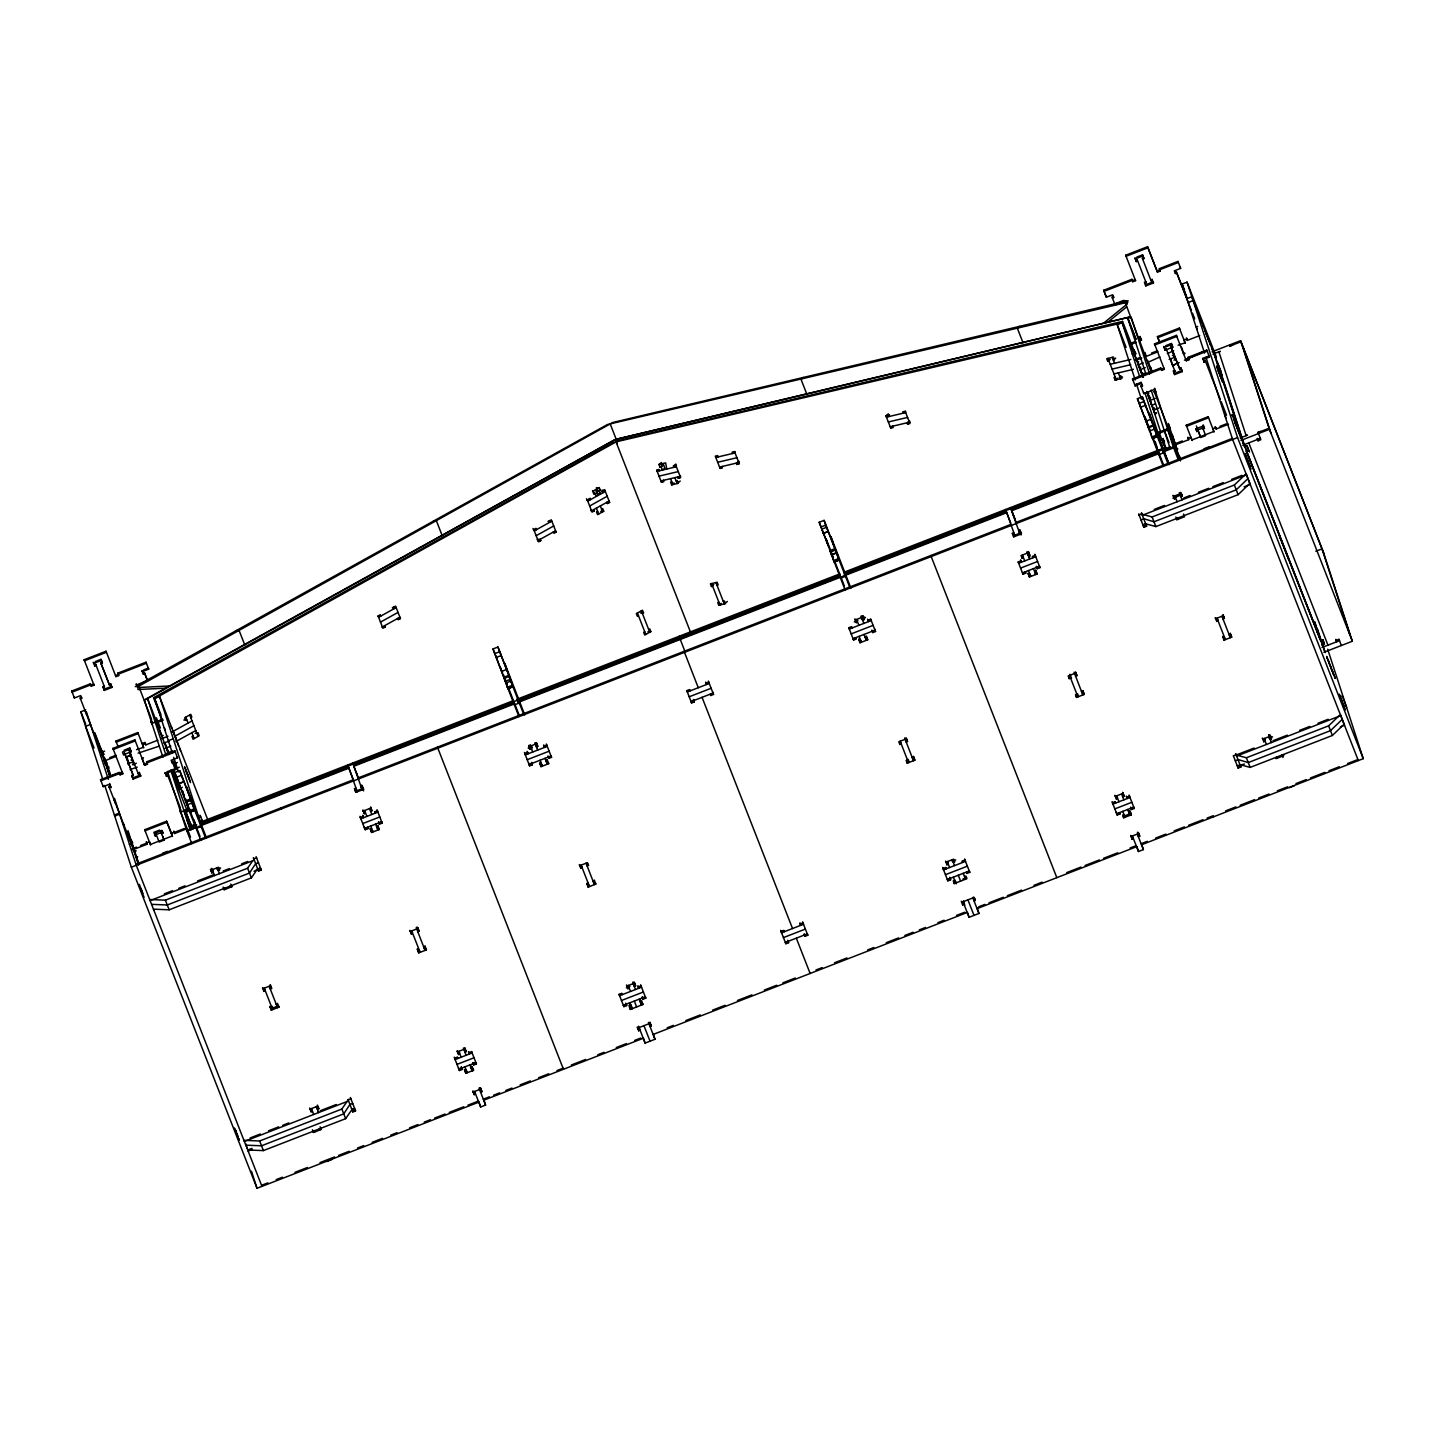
<?xml version="1.0" encoding="UTF-8"?>
<svg xmlns="http://www.w3.org/2000/svg" width="1435" height="1435" viewBox="0 0 1435 1435"><rect width="100%" height="100%" fill="white"/><g stroke="black" fill="none" stroke-linecap="round" stroke-linejoin="round"><path stroke-width="1.5" d="M149.742 899.53L165.384 900.175L247.609 868.229L252.65 860.91M153.868 910.238L153.509 909.162L169.151 909.808L251.394 877.861L257.672 868.713M350.911 1098.833L347.988 1099.623L348.508 1100.968L244.363 1141.417L244.004 1140.341L259.645 1140.986L341.871 1109.04L348.167 1099.892M252.291 1149.435L248.129 1151.049L247.771 1149.973L263.412 1150.601L345.638 1118.672L351.934 1109.524M1141.955 514.196L1152.108 516.959L1234.351 485.03L1246.118 473.747L1250.226 484.456L1244.109 486.824M1248.002 478.555L1236.235 489.837L1154.009 521.784L1143.749 518.717L1141.094 520.08M1145.722 523.829L1155.892 526.591L1238.118 494.662L1249.885 483.38M1254.136 748.048L1236.217 755.007L1246.369 757.77L1328.613 725.841L1338.909 715.957M1342.263 719.365L1330.496 730.648L1248.253 762.577L1238.01 759.528L1235.356 760.891M1239.983 764.64L1250.154 767.402L1332.38 735.473L1344.147 724.191L1340.38 714.558M138.226 686.504L612.781 422.482L1128.143 300.722M615.489 439.433L1129.363 317.117L615.489 439.433L617.122 443.612M162.478 720.603L153.527 697.751L156.505 697.607L618.611 440.455L1122.565 321.404L1135.569 354.642M658.934 464.456L661.32 462.518L662.378 465.191L659.974 467.146L658.934 464.456L665.661 462.877L666.755 469.048M661.176 466.859L663.58 464.904L664.835 468.115L662.432 470.07L661.176 466.859L659.974 467.146M673.445 465.998L675.849 464.061L676.369 465.388L673.966 467.344L673.445 465.998L675.849 465.442L680.674 477.747L678.271 478.303L677.75 476.976M659.544 470.752L659.024 469.406L656.62 469.98L661.445 482.286L663.831 480.348M678.271 478.303L680.656 476.366M803.439 377.441L801.035 379.378L806.757 393.979M671.795 481.891L670.593 482.178L671.634 484.851L674.037 482.895M680.226 481.048L677.159 483.541L674.863 477.658M735.025 451.541L732.621 453.478L732.101 452.151L734.505 451.577L739.312 463.882L736.908 464.456L736.388 463.11L738.792 461.173L739.312 462.518L736.908 464.456M718.2 456.886L717.679 455.559L715.276 456.115L720.083 468.438L722.487 466.483M892.624 426.213L893.144 427.54L890.74 428.114L885.933 415.809L888.319 413.872M889.521 414.661L886.453 417.137L905.682 412.598M905.682 411.235L903.279 413.172L902.758 411.827L905.162 411.271L909.969 423.576L907.566 424.132L907.046 422.805L909.449 420.868L909.969 422.195L907.566 424.132M890.74 428.114L893.144 426.177M1019.747 326.337L1017.361 328.274L1023.065 342.875M716.962 585.211L718.164 584.924L717.123 582.251L710.379 583.848L711.437 586.52L713.823 584.583M718.917 602.287L717.715 602.574L718.774 605.247L721.159 603.31M727.366 601.462L724.298 603.938L715.922 582.538M1103.461 323.234L1127.354 303.861M1107.784 322.211L1126.565 306.982M1122.565 321.404L1120.161 323.341L613.247 442.536L153.527 697.751M1115.695 358.104L1113.291 360.041L1114.493 359.772L1113.452 357.082L1106.726 358.678L1107.766 361.351L1110.17 359.414M1115.246 377.118L1114.044 377.405L1115.103 380.078L1117.488 378.14M135.249 686.648L607.382 424.545L1127.928 302.157M162.908 757.267L144.415 700.352L615.077 439.594L145.796 699.114L147.769 699.006L162.442 737.195M599.238 490.913L600.494 494.124L597.516 494.268L596.26 491.057L600.332 490.304L599.292 487.631L593.157 491.039L596.547 496.313M596.26 491.057L600.332 490.304M190.765 717.679L191.859 717.069L190.801 714.379L184.667 717.787L185.725 720.478L186.819 719.868L183.823 720.011M597.355 492.42L593.929 494.322L592.494 490.662M586.467 498.77L586.987 500.115L590.287 498.286M597.516 494.268L600.153 492.797M606.897 502.286L607.418 503.631L609.624 502.411L604.799 490.106L602.61 491.326L603.13 492.653M172.11 731.94L192.021 720.89M378.607 617.301L396.15 607.561L392.347 607.74L395.36 606.485M534.286 530.878L551.829 521.138L548.009 521.335M587.776 501.174L605.319 491.434L601.516 491.631M193.904 725.697L175.07 736.155L176.613 740.873M380.49 622.108L398.033 612.386M536.17 535.703L553.713 525.963M589.659 505.999L607.202 496.259M175.877 741.572L195.788 730.523M382.374 626.934L399.917 617.193M538.053 540.511L555.596 530.771M591.543 510.806L609.086 501.084M384.562 625.714L385.1 627.059L382.894 628.261L378.087 615.956L380.275 614.736L380.795 616.081L377.818 616.225M393.961 608.781L393.423 607.435L395.63 606.216L400.437 618.539L398.248 619.741L397.728 618.413M540.762 540.636L537.784 540.78L537.264 539.434L540.242 539.291L540.762 540.636L538.573 541.856L533.766 529.533L535.955 528.331L536.475 529.658L533.497 529.802L532.977 528.475M549.623 522.358L549.103 521.013L551.291 519.811L556.116 532.116L553.928 533.336L553.408 531.99M593.749 509.586L594.269 510.932L592.081 512.151L587.256 499.846M193.097 735.922L192.003 736.532L193.043 739.204L199.178 735.796L198.138 733.124L195.16 733.267M197.043 733.733L198.138 733.124M597.624 511.344L596.529 511.954L597.588 514.627L603.722 511.219L602.682 508.546L601.57 509.156M638.485 615.687L637.373 616.297L636.333 613.624L642.467 610.216L643.526 612.889L642.432 613.498M644.763 631.741L643.669 632.351L644.71 635.023L650.844 631.615L649.804 628.943L648.71 629.552M1148.144 362.23L1159.928 356.956M1167.337 353.62L1173.687 350.786M1172.646 365.477L1179.193 362.535M1184.449 360.185L1204.144 351.342M106.046 651.221L106.405 652.297L84.468 660.8L84.127 659.741L106.046 651.221L115.93 676.638L118.674 675.58L118.316 674.504L115.571 675.562L115.93 676.638M1147.587 246.712L1147.946 247.789L1126.009 256.309L1125.668 255.233L1147.587 246.712L1157.471 272.148L1160.215 271.072L1159.875 269.995L1157.13 271.072M95.266 661.571L101.024 659.329L102.405 663.078L101.042 663.616L109.526 685.284L110.549 683.688L109.526 685.284M1136.807 257.08L1142.565 254.838L1143.964 258.587L1142.583 259.125L1143.605 257.511L1143.964 258.587M101.024 659.329L101.365 660.405L93.688 663.383L93.347 662.324L94.746 666.073L95.768 664.459L94.746 666.073M101.042 663.616L102.064 662.019M1137.309 259.968L1136.287 261.565L1137.309 259.968L1146.135 282.713L1144.771 283.233L1145.794 281.637L1146.135 282.713M90.387 683.813L90.728 684.89L72.091 692.118L71.75 691.042L90.387 683.813L91.266 686.217L93.992 685.159L93.652 684.082L90.907 685.141M146.029 662.199L146.37 663.275L118.154 674.235L117.796 673.158L146.029 662.199L148.684 669.158L142.37 671.616L143.428 674.289L144.451 672.674L143.428 674.289M1113.704 297.458L1113.363 296.381L1112.34 297.996L1113.704 297.458L1112.663 294.785L1106.349 297.224L1103.694 290.265L1131.928 279.305L1132.807 281.726L1135.551 280.65L1135.193 279.574L1132.466 280.65L1132.807 281.726M1177.974 261.421L1178.332 262.497L1159.695 269.744L1159.337 268.668L1177.974 261.421L1180.628 268.381L1174.332 270.838L1175.373 273.511L1176.395 271.897L1175.373 273.511M1104.053 291.341L1132.287 280.381L1131.928 279.305M143.608 669.93L148.325 668.082L148.684 669.158M102.872 686.665L104.253 686.127L103.23 687.742L102.872 686.665L104.271 690.414L111.948 687.437L110.549 683.688M1152.09 279.179L1151.067 280.794L1152.448 280.255L1153.489 282.928L1145.812 285.906L1144.412 282.175M71.75 691.042L74.405 698.002L80.701 695.562L81.759 698.235L80.378 698.773L81.4 697.159L81.759 698.235M111.589 686.361L103.93 689.338L104.271 690.414M1123.856 300.328L1114.708 303.879L1115.067 304.955L1126.027 300.686L1127.067 303.359L1125.704 303.897L1126.726 302.301L1127.067 303.359M144.451 672.674L147.518 680.71L136.558 684.961L136.199 683.885L137.599 687.634L138.621 686.038L137.599 687.634M102.728 779.133L80.826 711.76L85.759 709.841M1204.557 353.1L1182.117 284.04L1187.05 282.139L1216.432 357.189M172.379 753.196L154.567 698.361L159.5 696.441L208.075 820.533M1135.193 379.934L1117.183 324.525L1122.116 322.606L1136.287 359.001M90.513 724.442L85.58 726.361L94.028 747.958M1186.871 298.659L1191.803 296.74L1205.974 333.135M1188.126 302.516L1193.059 300.597M1140.125 336.543L1139.103 338.14L1140.125 336.543L1141.525 340.292L1141.184 339.216M152.379 721.357L151.016 721.895L150.657 720.818L152.056 724.567M151.715 723.491L162.675 719.24L163.016 720.298L155.715 723.15M1136.036 342.427L1130.565 344.543L1130.206 343.467L1135.695 341.351M137.814 732.567L138.173 733.626L116.235 742.146L115.894 741.07L137.814 732.567L143.733 747.832M1159.372 341.709L1157.435 336.579L1179.373 328.059L1185.274 343.342M1157.794 337.656L1179.713 329.135L1179.373 328.059M1134.314 349.907L1133.291 351.503L1134.654 350.965L1135.695 353.656L1132.556 354.875M102.692 751.743L101.329 752.281L100.988 751.205M1197.687 326.48L1196.324 327.019L1197.364 329.691M104.629 751.169L101.885 752.227L103.715 757.859M134.854 739.868L135.195 740.944L113.275 749.465L112.934 748.388L134.854 739.868L144.738 765.285L147.482 764.227L146.603 761.824L174.837 750.846L177.492 757.806L171.178 760.263L172.236 762.936L173.599 762.398L173.258 761.321L171.877 761.859M1176.395 335.377L1176.754 336.436L1154.816 344.956L1154.475 343.88L1176.395 335.377L1186.279 360.795L1189.023 359.719L1188.664 358.66L1185.938 359.719L1186.279 360.795M1132.197 353.799L1135.354 352.579L1135.695 353.656M100.593 755.653L103.751 754.415L103.392 753.357M124.074 750.218L129.814 747.994L131.213 751.743L123.536 754.72L122.495 752.048L130.172 749.052L129.814 747.994M1165.615 345.727L1171.373 343.485L1172.772 347.234L1165.094 350.212L1163.695 346.463L1164.036 347.539L1171.713 344.561L1171.373 343.485M142.191 743.527L144.917 742.469L145.796 744.873L157.886 740.173M1178.099 345.171L1185.041 342.804L1184.162 340.059L1186.817 339.037L1186.476 337.96L1187.337 340.382L1199.768 335.557M109.76 757.662L115.966 755.258M1135.39 359.342L1139.426 357.781M1151.516 353.082L1157.561 350.732M103.894 761.142L116.307 756.317M133.078 779.062L132.72 777.985L140.397 775.008L140.756 776.084L133.078 779.062L132.02 776.389L133.042 774.792L124.558 753.106L123.536 754.72M161.922 738.612L167.985 736.263M1135.731 360.418L1141.776 358.068M1145.812 356.508L1157.919 351.808M1174.942 371.36L1174.601 370.284L1173.579 371.898L1174.942 371.36L1166.117 348.615L1165.094 350.212M1172.413 346.158L1171.39 347.772M136.558 749.68L143.5 747.312L142.603 744.568L145.276 743.527L144.917 742.469M103.679 763.922L106.818 762.685L105.652 763.815L109.688 776.263L122.405 772.066M168.326 740.675L173.258 738.756M168.953 741.321L163.716 743.007M1143.049 377.208L1138.206 364.885L1143.336 362.894M107.481 767.492L108.863 766.954M1140.789 367.091L1139.408 367.629L1140.09 369.71L1145.22 367.719M108.899 768.102L107.535 768.64L109.849 775.725M164.864 748.442L170.837 746.128M128.791 762.81L127.607 763.94L133.096 761.824L133.67 763.599L132.486 764.729L136.325 763.241M1183.48 353.207L1185.059 353.279L1183.678 353.799L1181.489 347.037M1169.148 359.45L1174.637 357.315M142.334 758.9L143.5 757.77M166.765 753.267L172.505 751.025M1145.812 373.028L1141.973 374.517L1140.412 369.692M119.195 772.46L119.535 773.537L100.898 780.766L100.558 779.707L119.195 772.46L120.074 774.864L122.8 773.806L122.459 772.73L119.715 773.806L120.074 774.864M1160.736 367.952L1161.094 369.028L1132.861 379.988L1132.502 378.93L1160.736 367.952L1161.615 370.373L1164.359 369.297L1164 368.239L1161.256 369.297M1206.781 350.086L1207.14 351.144L1188.503 358.391L1188.144 357.315L1206.781 350.086L1209.436 357.028L1203.14 359.485L1202.781 358.409L1209.095 355.97L1209.436 357.028M147.482 764.227L146.944 762.882L175.178 751.922L174.837 750.846M147.123 763.151L144.379 764.209L144.738 765.285M1212.127 351.736L1240.575 340.687L1323.536 552.601L1352.344 641.248L1323.877 652.297M1229.974 346.014L1240.934 341.763L1323.877 553.659M1212.952 354.086L1220.252 351.27L1219.068 352.4M1141.112 382.356L1134.816 384.813L1135.157 385.889L1141.471 383.432L1141.112 382.356L1142.511 386.105L1141.148 386.643L1142.17 385.046L1142.511 386.105M1180.897 367.844L1179.875 369.441L1180.897 367.844L1182.296 371.593L1174.619 374.571L1173.22 370.822M100.558 779.707L103.212 786.649L109.508 784.21L110.567 786.882L109.186 787.42L110.208 785.806L110.567 786.882M128.468 748.801L138.334 773.949L139.356 772.335L140.756 776.084M1205.203 360.562L1204.18 362.158L1205.203 360.562L1220.216 399.091M1181.938 370.517L1174.278 373.495L1174.619 374.571M173.707 763.904L177.348 762.487M166.837 771.833L179.303 767.223M175.967 768.281L176.326 769.357L165.366 773.608L165.007 772.55L166.406 776.299L167.429 774.685L166.406 776.299M1140.789 385.567L1143.856 393.603L1154.834 389.333M1154.153 391.486L1155.534 390.948L1154.511 392.544L1154.153 391.486L1167.911 426.805L1169.274 426.267M190.999 800.335L186.066 802.237L174.783 772.532L179.734 770.613L193.438 806.201L179.734 770.613M509.03 676.154L504.277 678.665L493.012 648.943L497.945 647.024L511.667 682.63L497.945 647.024M832.354 556.206L832.892 557.874L819.188 522.268L824.12 520.367L837.825 555.955L837.287 554.287M1148.664 428.401L1137.399 398.697L1142.332 396.777L1156.054 432.365L1155.516 430.697M1150.601 397.298L1149.22 397.836L1148.717 396.275M176.344 777.304L181.276 775.384M494.555 653.714L499.488 651.795M820.73 527.04L825.663 525.12L824.12 520.367M1138.942 403.45L1143.874 401.549L1142.332 396.777M1155.265 398.392L1149.776 400.526L1150.457 397.836M176.81 783.941L180.469 782.505M1155.319 403.917L1151.659 405.334L1151.157 403.791M1153.04 408.598L1154.422 408.078M1153.202 409.083L1154.565 408.544M178.693 788.748L182.353 787.331M1153.543 410.159L1159.032 408.024M114.387 815.008L119.32 813.107M114.728 816.084L119.661 814.165M1154.888 413.298L1156.269 412.76M1148.556 397.029L1155.085 413.89L1156.449 413.37M1146.924 423.038L1146.206 421.101L1151.139 419.181L1149.148 413.047L1169.13 464.617M845.107 589.911L829.932 550.645L834.865 548.726L838.488 558.663L833.556 560.583L833.107 559.219M189.151 800.371L186.066 802.237M830.255 551.399L835.188 549.479M1150.117 427.164L1153.417 425.89M186.855 804.963L191.788 803.044L190.478 798.99L185.546 800.909L189.169 810.847L194.102 808.927L193.653 807.564M505.084 681.374L510.017 679.455L508.69 675.401L503.757 677.32L507.38 687.257L512.313 685.338L511.865 683.975M831.242 554.699L836.175 552.78M1149.471 431.11L1154.404 429.191L1153.076 425.155L1148.144 427.056L1163.319 466.339M511.129 680.961L506.178 682.881L506.734 684.549L493.012 648.943M181.187 810.004L179.805 810.542L180.864 813.215M189.653 808.587L180.72 812.067L190.514 837.089M1169.973 427.863L1170.332 428.939L1159.372 433.191L1159.014 432.132L1167.444 428.85L1179.678 460.133M184.523 811.797L189.994 809.663M1168.251 464.42L1156.251 433.711L1156.7 435.092L1151.767 436.993L1151.318 435.63M166.621 821.215L166.962 822.291L145.043 830.793L144.702 829.735L166.621 821.215L172.182 835.421M200.721 840.175L189.761 812.156L194.694 810.237L191.788 803.044M518.932 716.585L507.99 688.567L512.923 686.648L510.017 679.455M834.148 561.892L839.08 559.973L838.04 557.3L838.488 558.663M1152.377 438.303L1157.31 436.383M1208.162 416.706L1208.521 417.782L1186.584 426.303L1186.243 425.226L1208.162 416.706L1214.082 431.989M189.868 812.443L194.694 810.237M508.08 688.854L512.923 686.648M834.255 562.197L839.08 559.973M1152.466 438.608L1157.399 436.688M1163.103 438.554L1162.081 440.15L1163.103 438.554L1164.503 442.303L1164.162 441.227M108.845 786.344L130.137 840.928L131.5 840.39L132.558 843.08L129.401 844.3M153.922 832.318L159.68 830.076M1203.481 425.908L1195.803 428.886L1196.862 431.558L1197.884 429.962M154.442 833.645L155.805 833.107M160.738 831.206L162.119 830.668M1195.983 429.155L1197.364 428.617M1202.297 426.697L1203.66 426.159M161.276 832.533L161.617 833.609L162.98 833.071L161.94 830.399L154.262 833.376L155.321 836.067L156.325 834.452M1196.862 431.558L1196.503 430.482L1204.18 427.504L1203.158 429.119L1202.817 428.043L1205.633 435.63L1200.7 437.549L1196.377 425.962M149.401 841.771L146.675 842.829L146.316 841.753L147.195 844.175L132.702 849.807M186.694 828.82L174.604 833.52L173.725 831.116L174.083 832.192L171.339 833.251L172.308 835.959L150.37 844.48L149.491 841.735M199.608 822.506L512.385 701.033M516.564 699.419L839.762 573.892M843.941 572.278L1162.978 448.366L1168.664 462.895M1174.619 445.155L1188.736 439.666L1188.216 438.339L1190.96 437.262L1191.929 439.971L1213.849 431.451L1212.952 428.724M1212.88 428.76L1215.624 427.684L1215.266 426.608L1216.145 429.029L1228.575 424.204M132.343 848.731L136.486 847.116M140.63 845.502L146.836 843.098L147.195 844.175M174.245 832.443L184.326 828.533M190.389 826.183L194.425 824.623M1174.278 444.079L1182.332 440.94M1219.947 426.339L1226.154 423.935M190.729 827.26L196.774 824.91M199.949 823.582L840.121 574.969M844.282 573.354L1163.319 449.442L1144.969 392.957M1164.538 449.065L1170.583 446.715M194.963 827.134L186.658 830.363L191.77 843.529M201.187 824.712L348.651 767.438M353.584 765.537L513.676 703.347M517.838 701.733L840.121 576.565M844.282 574.951L1006.455 511.972M1011.388 510.053L1158.852 452.796M1162.996 451.182L1173.364 447.092L1178.494 460.33M136.056 850.686L134.406 851.332L130.944 840.695M162.873 836.39L164.092 840.121L159.159 842.04L156.146 834.345M513.909 704.065L353.817 766.254L358.696 778.703M518.071 702.45L1006.688 512.69L1010.76 523.075M1159.085 453.514L1011.621 510.77L1016.5 523.237M1163.229 451.899L1173.615 447.863L1154.475 388.275L1155.875 392.024M196.147 828.497L201.079 826.578M514.358 704.908L519.291 703.006M840.533 578.251L845.466 576.332M1158.745 454.662L1163.677 452.743M137.706 856.749L136.343 857.287L138.388 863.583M162.478 853.269L167.411 851.35M1204.037 448.778L1208.97 446.859M135.93 864.211L352.723 780.012M357.656 778.111L1010.545 524.546M1015.478 522.627L1232.288 438.428M467.989 1105.147L478.411 1101.093L478.752 1102.17L257.026 1188.288L131.338 867.206L1237.562 437.585L1187.05 282.139M1245.939 435.092L1247.499 435.146L1240.217 437.98M1258.082 432.527L1269.042 428.258L1352.344 641.248M1240.934 440.384L1269.383 429.334L1240.575 340.687M362.176 785.591L361.154 787.205L362.176 785.591L363.575 789.34L355.898 792.317L354.499 788.586L355.898 792.317M1019.998 530.125L1018.976 531.721L1019.998 530.125L1021.397 533.874L1013.72 536.851L1012.321 533.102L1012.662 534.179L1013.684 532.564M354.84 789.645L355.862 788.048M1242.818 445.209L1260.307 438.41M1260.486 438.68L1257.742 439.738L1258.082 440.814L1260.827 439.738L1257.975 432.222L1260.809 431.451M355.539 791.259L363.216 788.281L363.575 789.34M1021.038 532.798L1013.361 535.775L1013.72 536.851M1244.916 446.68L1247.105 445.819L1249.544 452.061M1238.549 431.415L1244.701 446.931L1246.889 446.088L1248.629 450.5L1246.423 451.343L1320.469 640.512L1322.675 639.669L1324.397 644.082L1322.209 644.925M1246.423 451.343L1248.629 450.5M211.878 872.91L212.9 871.314L211.878 872.91L210.837 870.238L218.515 867.26L219.555 869.933L218.192 870.471L219.214 868.857L219.555 869.933M364.275 813.735L365.297 812.12L364.275 813.735L363.234 811.062L370.894 808.066L370.553 807.008L371.952 810.757L370.571 811.277L371.593 809.681L371.952 810.757M530.107 749.321L531.129 747.725L530.107 749.321L529.049 746.648L536.726 743.671L536.385 742.595L537.766 746.343L536.403 746.882L537.425 745.285L537.766 746.343M1029.415 554.197L1028.393 555.811L1029.774 555.273L1028.375 551.524L1028.716 552.601L1021.038 555.578L1022.097 558.251L1023.119 556.654L1022.097 558.251M1181.113 493.425L1173.435 496.402L1173.095 495.326L1174.494 499.075L1175.516 497.461L1174.494 499.075M212.81 870.345L211.627 871.475M528.277 747.832L529.658 747.294M863.493 617.642L864.875 617.104M1180.341 494.591L1181.722 494.053M217.026 869.377L220.631 867.978M528.475 748.424L532.421 747.079M854.255 621.911L857.861 620.512M861.448 619.113L865.395 617.75M1172.897 498.16L1181.902 494.662M856.264 622.664L857.287 621.05L856.264 622.664L854.865 618.916L855.224 619.974L862.901 616.996L862.543 615.92L863.942 619.669L862.578 620.207L863.601 618.611L863.942 619.669M1182.171 496.097L1180.79 496.618L1181.812 495.021L1182.171 496.097L1180.772 492.349M150.101 900.606L254.246 860.157L253.798 858.794L256.65 858.022M365.172 829.717L364.813 828.641L367.557 827.582L367.898 828.659L365.172 829.717L360.346 817.412L363.091 816.354L362.732 815.277L363.611 817.681L363.091 816.354M708.37 681.051L709.249 683.455L687.311 691.975L686.863 690.594L689.535 689.571L690.056 690.899L689.715 689.84M1022.976 574.251L1022.635 573.175L1025.379 572.117L1025.72 573.175L1022.976 574.251L1018.168 561.946L1020.913 560.87M1035.155 555.345L1032.411 556.403L1032.949 557.749L1032.59 556.672M1139.049 515.004L1141.865 513.891M164.29 893.879L172.595 890.669M178.837 888.247L185.061 885.825M197.528 880.982L214.156 874.525L214.515 875.601L211.752 868.336M223.178 871.009L229.331 868.623M241.618 863.852L247.753 861.466M1154.242 509.425L1164.485 505.443M1183.785 497.963L1190.01 495.541M1198.315 492.313L1208.718 488.277M1212.862 486.662L1223.248 482.626M1231.571 479.398L1241.957 475.362M362.75 823.564L379.755 816.963M527.219 759.707L549.139 751.187M689.195 696.782L711.132 688.28M851.188 633.875L873.108 625.355M1020.572 568.099L1037.577 561.498M254.031 871.332L260.417 867.655M381.638 821.789L364.633 828.39L364.203 827.008M551.022 755.994L529.102 764.514L528.654 763.151M691.078 701.607L713.016 693.087L712.567 691.724M853.072 638.701L874.991 630.18L874.561 628.799M1022.455 572.906L1039.46 566.305M855.995 637.893L853.251 638.952L853.592 640.028L856.336 638.97L855.816 637.624M258.551 871.135L261.278 870.058L260.937 869L258.192 870.058L258.551 871.135L253.385 857.753L253.726 858.83M379.414 824.192L382.158 823.116L381.818 822.04L379.073 823.116L379.414 824.192L378.553 821.771L378.894 822.847M529.623 765.859L532.367 764.783L532.008 763.707L529.264 764.783L529.623 765.859L524.797 753.536L527.542 752.478L527.201 751.402L528.062 753.823L527.721 752.747M548.798 758.398L551.542 757.339L551.201 756.263L548.457 757.321L548.798 758.398L547.937 755.994L548.278 757.07M691.616 702.935L694.343 701.876L694.002 700.8L691.257 701.876L691.616 702.935L686.791 690.63M710.791 695.491L713.536 694.432L713.195 693.356L710.451 694.414L710.791 695.491L710.271 694.145M872.785 632.584L875.529 631.508L875.171 630.449L872.426 631.508L872.785 632.584L871.906 630.162L872.265 631.239M1037.236 568.708L1039.98 567.65L1039.622 566.574L1036.895 567.632L1037.236 568.708L1036.357 566.305L1036.716 567.381M1143.856 527.309L1146.601 526.232L1146.242 525.174L1143.516 526.232L1143.856 527.309L1138.69 513.927L1139.211 515.255M377.889 825.735L376.867 827.331L377.889 825.735L379.288 829.484L371.611 832.461L370.212 828.712L371.611 832.461M547.273 759.94L546.251 761.554L547.273 759.94L548.672 763.689L540.995 766.667L539.596 762.936L539.955 763.994L540.977 762.398M1035.711 570.251L1034.689 571.865L1035.711 570.251L1037.092 574L1029.433 576.978L1028.034 573.247L1028.375 574.305L1029.756 573.785M370.553 829.789L371.575 828.174M858.991 640.1L860.354 639.562M858.632 639.023L860.031 642.772L867.709 639.795L866.309 636.046L865.287 637.642L864.946 636.566M223.089 887.045L224.147 889.736L231.824 886.74L231.465 885.682M1175.839 517.048L1176.879 519.721L1184.557 516.743L1183.516 514.053M1315.823 551.237L1321.994 548.852L1350.102 635.346M411.397 934.131L412.419 932.535L411.397 934.131L410.356 931.458L418.033 928.481L417.675 927.405L419.074 931.154L417.711 931.692L418.733 930.077L419.074 931.154M1076.555 674.611L1075.533 676.208L1076.896 675.688L1075.497 671.939L1075.855 672.997L1068.178 675.993L1069.218 678.665L1070.241 677.051L1069.218 678.665M1224.019 617.337L1222.997 618.951L1224.36 618.413L1222.961 614.664L1223.32 615.741L1215.642 618.718L1215.284 617.642L1216.683 621.391L1217.705 619.794L1216.683 621.391M907.153 740.388L906.131 742.003L907.512 741.465L906.113 737.716M263.95 991.406L264.973 989.791L263.95 991.406L262.551 987.657L262.892 988.733L270.569 985.737L270.228 984.679L271.61 988.428L270.246 988.948L271.269 987.352L271.61 988.428M580.798 868.354L581.821 866.74L580.798 868.354L579.399 864.605L579.74 865.682L587.417 862.686L588.476 865.377L587.094 865.897L588.117 864.3L588.476 865.377M899.835 744.442L900.857 742.846L899.835 744.442L898.794 741.769L906.454 738.792L907.512 741.465M425.011 946.131L423.989 947.746L425.011 946.131L426.41 949.88L418.733 952.858L417.334 949.109L418.733 952.858M593.032 880.875L594.395 880.355L595.794 884.103L588.117 887.081L586.736 883.332L587.076 884.408L588.099 882.794M1230.297 633.391L1229.275 635.005L1230.297 633.391L1231.696 637.14L1224.019 640.118L1222.62 636.369L1222.961 637.445L1224.342 636.907M271.592 1006.922L270.228 1007.46L269.888 1006.383L271.269 1010.132L278.946 1007.155L278.605 1006.078M417.693 950.185L419.056 949.647M593.373 881.951L594.395 880.355M907.494 759.958L906.113 760.496L907.171 763.169L914.848 760.191L913.449 756.442L914.848 760.191M913.79 757.519L912.427 758.057L912.068 756.98M1076.878 694.181L1075.515 694.719L1076.555 697.392L1084.232 694.414L1082.833 690.666L1084.232 694.414M1083.174 691.742L1081.811 692.262L1081.47 691.186M1321.994 647.472L1339.483 640.692L1339.034 639.31L1336.218 640.405L1335.877 639.346L1336.738 641.75L1336.398 640.674M317.709 1106.152L310.032 1109.129L309.673 1108.053L311.072 1111.802L312.453 1111.264M458.536 1054.528L459.559 1052.931L458.536 1054.528L457.496 1051.855L465.155 1048.877L464.814 1047.801L466.214 1051.55L464.832 1052.088L465.855 1050.492L466.214 1051.55M945.916 862.166L953.593 859.188L954.634 861.861L953.271 862.399L954.293 860.803L954.634 861.861M1123.677 795.008L1122.654 796.622L1124.035 796.084L1122.636 792.335L1122.977 793.411L1115.3 796.389L1114.959 795.313L1116.358 799.062L1117.381 797.465L1116.358 799.062M1271.141 737.733L1270.119 739.348L1271.482 738.81L1270.101 735.061L1270.441 736.137L1262.764 739.115L1262.423 738.038L1263.822 741.787L1264.845 740.191L1263.822 741.787M316.938 1107.318L318.498 1107.389M633.786 984.267L635.149 983.746M947.889 862.292L946.705 863.404M1264.737 739.222L1263.553 740.352M626.342 987.836L629.947 986.437M952.122 861.305L955.71 859.906M1268.971 738.254L1272.576 736.855M312.095 1110.206L311.072 1111.802M318.749 1108.824L317.386 1109.363L318.409 1107.748L318.749 1108.824L317.35 1105.076M627.92 988.751L628.943 987.154L627.92 988.751L626.521 985.002L626.88 986.078L634.557 983.101L634.198 982.024L635.597 985.773L634.234 986.311L635.257 984.697L635.597 985.773M946.974 864.839L947.979 863.242L946.974 864.839L945.575 861.108M462.16 1069.47L461.299 1067.048L462.16 1069.47L459.433 1070.528L454.608 1058.223L457.352 1057.147L457.873 1058.492L457.532 1057.416M640.638 984.769L641.517 987.172L619.579 995.693L619.149 994.312L621.803 993.289L622.324 994.616M802.631 921.844L802.972 922.92L800.246 923.996L799.887 922.92L800.766 925.324L800.407 924.248M947.853 880.839L947.513 879.763L950.257 878.704L950.598 879.781L947.853 880.839L943.046 868.534L945.773 867.457L946.311 868.803L945.952 867.727M1233.293 755.797L1236.127 754.702M250.12 1137.973L260.327 1134.009M268.488 1130.834L278.677 1126.87M282.767 1125.291L288.883 1122.923M320.274 1110.726L336.221 1104.537M1273.06 740.693L1287.338 735.15M1299.59 730.397L1309.778 726.433M1317.94 723.258L1328.128 719.312M1340.721 715.617L1236.557 756.084L1235.696 753.662L1240.862 767.043L1238.118 768.102L1233.472 756.066M457.012 1064.375L474.016 1057.774M621.481 1000.5L643.4 991.98M783.456 937.593L805.394 929.073M945.45 874.686L967.369 866.166M1114.834 808.892L1131.838 802.291M247.771 1149.973L251.932 1148.359M475.9 1062.582L458.895 1069.183L458.465 1067.819M623.364 1005.325L645.284 996.805M785.34 942.418L807.277 933.898M947.333 879.494L969.253 870.991M1133.722 807.116L1116.717 813.717L1116.269 812.353M1244.432 764.12L1237.239 765.698M1340.344 726.863L1344.487 725.249L1344.147 724.191M461.819 1068.393L459.074 1069.452L459.433 1070.528M352.813 1111.928L355.539 1110.869L355.198 1109.793L352.454 1110.869L352.813 1111.928L348.059 1099.587M473.676 1064.985L476.42 1063.927L476.079 1062.851L473.335 1063.927L473.676 1064.985L472.815 1062.582L473.155 1063.658M623.884 1006.653L626.629 1005.594L626.27 1004.518L623.525 1005.594L623.884 1006.653L619.059 994.347M643.059 999.208L645.804 998.15L645.463 997.074L642.719 998.132L643.059 999.208L642.198 996.805L642.539 997.863M785.878 943.746L788.604 942.687L788.263 941.611L785.519 942.669L785.878 943.746L781.053 931.441L783.797 930.382L784.317 931.71L783.976 930.633M805.053 936.302L807.797 935.225L807.457 934.167L804.712 935.225L805.053 936.302L804.192 933.88L804.533 934.956M967.047 873.395L969.791 872.319L969.432 871.242L966.688 872.319L967.047 873.395L966.526 872.05M1117.237 815.062L1119.982 813.986L1119.641 812.91L1116.896 813.986L1117.237 815.062L1112.43 802.739L1115.174 801.681L1115.695 803.026L1115.336 801.95M1131.497 809.519L1134.242 808.461L1133.883 807.385L1131.157 808.443L1131.497 809.519L1130.619 807.116L1130.977 808.174M628.925 1005.648L630.288 1005.11L629.265 1006.724L630.324 1009.397L642.934 1004.5L642.575 1003.424M641.535 1000.751L640.512 1002.365L641.535 1000.751L642.934 1004.5M473.191 1069.218L473.55 1070.277L465.873 1073.272L464.814 1070.582L466.196 1070.062M954.616 880.372L953.253 880.893L954.293 883.583L966.903 878.686L965.863 875.996L964.481 876.534M1124 814.578L1122.636 815.116L1123.677 817.789L1131.354 814.811L1129.973 811.062L1131.354 814.811M1130.314 812.138L1128.95 812.676L1128.592 811.6M962.957 879.009L966.562 877.61M312.417 1129.775L313.476 1132.448L321.153 1129.471L320.794 1128.394M474.25 1094.672L475.272 1093.057L474.25 1094.672L473.191 1091.999L480.868 1089.022L480.528 1087.945L481.927 1091.694L480.546 1092.214L481.568 1090.618L481.927 1091.694M638.701 1030.796L639.723 1029.2L638.701 1030.796L637.66 1028.124L650.252 1023.227L649.911 1022.151L651.311 1025.899L649.929 1026.438L650.952 1024.841L651.311 1025.899M961.629 902.31L974.239 897.413L975.28 900.086L973.917 900.624L974.939 899.01M1139.39 835.152L1138.368 836.749L1139.731 836.21L1138.35 832.461M962.67 904.983L963.692 903.368L962.67 904.983L961.289 901.234M1132.072 839.206L1133.094 837.592L1132.072 839.206L1130.672 835.457L1131.013 836.515L1138.69 833.538L1139.731 836.21M261.601 1185.292L267.861 1182.87M276.202 1179.624L282.444 1177.202M294.964 1172.341L307.467 1167.48M319.969 1162.619L334.57 1156.951M338.732 1155.336L349.153 1151.283M357.494 1148.054L363.755 1145.614M372.095 1142.386L382.517 1138.332M390.858 1135.103L397.1 1132.663M409.621 1127.802L417.962 1124.574M424.204 1122.134L430.464 1119.713M434.626 1118.098L445.047 1114.044M449.227 1112.43L463.81 1106.762M483.344 1099.174L489.478 1096.788M493.568 1095.21L499.703 1092.824M505.837 1090.439L511.972 1088.053M520.152 1084.878L530.376 1080.914M538.556 1077.739L548.78 1073.757M556.959 1070.582L563.112 1068.196L563.453 1069.272L437.424 747.133M571.291 1065.021L585.606 1059.46M597.875 1054.707L604.009 1052.321M616.279 1047.55L626.503 1043.586M634.683 1040.393L640.817 1038.025M667.203 1027.783L673.392 1025.361M685.804 1020.554L700.262 1014.94M712.657 1010.114L725.052 1005.307M737.464 1000.482L751.922 994.868M764.317 990.06L776.73 985.235M782.918 982.831L795.313 978.024M815.977 969.988L822.183 967.585M834.578 962.759L846.991 957.952M867.655 949.934L873.843 947.513M886.238 942.705L898.651 937.88M904.839 935.476L913.108 932.266M919.315 929.862L925.503 927.458M937.916 922.633L944.104 920.23M956.499 915.422L964.768 912.212M978.76 906.776L984.894 904.391M988.984 902.812L1003.298 897.252M1007.388 895.655L1021.702 890.095M1033.971 885.341L1042.151 882.148M1066.689 872.624L1081.003 867.063M1085.093 865.484L1099.407 859.924M1103.497 858.327L1117.829 852.767M1130.098 847.995L1136.233 845.628L1136.574 846.686L977.056 908.642L976.715 907.566M1141.166 843.708L1147.336 841.305M1155.588 838.112L1165.884 834.112M1174.117 830.901L1184.413 826.901M1188.539 825.304L1202.943 819.708M1207.068 818.111L1213.257 815.708L1213.597 816.784M1225.651 810.883L1235.983 806.883M1240.127 805.268L1254.603 799.654M1258.728 798.039L1269.06 794.021M1277.329 790.811L1287.679 786.81M1295.948 783.6L1306.281 779.582M1310.424 777.967L1324.882 772.353M1329.025 770.739L1339.357 766.738M1347.626 763.51L1357.976 759.51L1358.317 760.568L1232.629 439.505L1205.938 357.315M483.685 1100.25L643.221 1038.294M967.19 912.481L653.086 1034.474L652.728 1033.397M1141.507 844.784L1363.25 758.667L1327.698 649.23M326.732 1161.525L331.664 1159.606M1289.347 787.672L1294.28 785.752M474.572 1091.461L480.635 1106.977L485.568 1105.058L484.025 1100.304M638.575 1026.222L645.104 1043.119L654.97 1039.281L653.409 1034.509M962.993 901.772L969.073 917.288L978.939 913.467L977.396 908.696M1132.394 835.995L1138.457 851.511L1143.39 849.592L1141.847 844.82M126.854 756.855L130.908 755.527M138.119 753.142L159.375 746.128M130.029 769.555L137.24 767.187M662.378 465.191L663.58 464.904M1107.766 361.351L1108.968 361.064M885.933 415.809L888.337 415.235L888.857 416.581M657.14 471.308L676.369 466.77M715.796 457.46L735.025 452.922M1110.224 364.275L1130.87 359.414M659.024 476.133L678.253 471.595M717.679 462.267L736.908 457.729M888.337 421.962L907.566 417.424M1112.107 369.1L1130.69 364.705M660.925 480.94L680.154 476.402M719.563 467.092L738.792 462.554M890.22 426.769L909.449 422.231M1113.99 373.907L1133.435 369.315M661.445 482.286L663.849 481.712L663.329 480.384M720.083 468.438L722.487 467.864L721.966 466.518M676.118 480.868L677.32 480.582L678.36 483.254L671.634 484.851M1119.587 376.096L1120.789 375.827L1121.829 378.499L1115.103 380.078M1119.174 377.746L1122.547 376.957M711.437 586.52L712.639 586.233M723.24 601.265L724.442 600.978L725.5 603.651L718.774 605.247M599.292 487.631L596.314 487.774L597.355 490.447M601.821 490.25L604.799 490.106M586.987 500.115L589.964 499.954L589.444 498.627M606.628 502.555L609.624 502.411M594.269 510.932L591.292 511.075L590.772 509.748M600.745 511.362L603.722 511.219M433.46 521.084L436.455 520.941L442.159 535.542M553.139 532.259L556.116 532.116M397.459 618.682L400.437 618.539M236.129 630.629L239.107 630.485L244.829 645.086M640.548 613.032L643.526 612.889M382.105 627.203L385.1 627.059M647.867 631.777L650.844 631.615M137.563 687.544L169.42 685.984M137.868 689.517L165.473 688.19M156.738 723.24L158.406 723.15M161.563 735.545L163.213 735.455M151.626 904.355L167.267 904.983L249.493 873.054L255.681 863.601L258.533 862.83M245.887 1145.166L261.529 1145.794L343.754 1113.865L349.943 1104.412L352.795 1103.641M1246.208 450.68L1319.285 636.835M1172.162 350.714L1174.422 356.454M130.98 756.299L132.468 760.12L130.944 759.976M1338.963 639.346L1341.366 645.499M1258.082 440.814L1257.221 438.392L1257.562 439.469M1209.508 341.727L1204.88 330.014M1206.046 333.584L1220.808 370.858M1248.791 442.877L1327.967 645.158M1218.136 364.651L1222.225 375.378M1221.364 378.248L1216.557 365.943M1217.705 369.512L1222.53 381.818M1182.117 284.04L1184.575 290.3M1184.431 291.126L1186.871 297.368M1176.395 271.897L1187.247 299.628M1243.643 443.379L1320.092 638.701M1176.754 272.973L1191.409 310.444M1192.467 313.117L1194.709 318.839M1238.495 430.966L1232.037 414.536L1232.575 416.204M1321.743 643.346L1325.258 652.638M1346.64 707.545L1342.102 695.76L1342.46 696.836M1234.835 422.231L1241.311 438.68L1240.755 437.011M1279.966 537.372L1288.433 559.076L1287.895 557.408M1327.088 657.786L1333.922 675.347M1249.759 465.64L1244.952 453.334M1344.021 706.45L1339.214 694.145M1246.1 456.904L1250.925 469.209M1340.362 697.715L1345.187 710.02M1237.562 437.585L1363.25 758.667M1221.257 401.764L1226.495 415.145L1225.131 415.666L1226.172 418.356M1202.781 358.409L1204.18 362.158M1159.337 268.668L1160.215 271.072M1147.946 247.789L1157.471 272.148M1188.144 357.315L1189.023 359.719M1234.351 485.03L1238.118 494.662M1328.613 725.841L1332.38 735.473M1142.242 258.049L1151.067 280.794M1171.713 344.561L1172.772 347.234M1181.256 368.903L1182.296 371.593M1203.14 424.832L1204.539 428.581M1170.153 344.328L1179.534 368.365M1179.875 369.441L1171.05 347.252L1175.444 359.611M1136.287 261.565L1134.888 257.816L1135.246 258.892L1142.906 255.914L1142.565 254.838M1198.225 431.02L1200.539 436.94M1125.668 255.233L1135.551 280.65M1157.435 336.579L1159.821 342.66M1154.475 343.88L1164.359 369.297M1186.243 425.226L1192.144 440.509M1161.094 369.028L1161.615 370.373M1125.345 302.821L1151.498 372.58M1150.619 367.575L1151.892 370.786M1147.426 360.311L1151.749 372.347M1149.686 365.979L1151.57 370.804M1147.623 360.902L1151.641 371.163M1170.332 428.939L1168.933 425.19L1167.911 426.805M1173.059 439.182L1177.346 450.159L1172.323 434.679M1180.557 459.29L1179.157 455.702L1180.054 458.5M1175.767 447.523L1180.449 459.684M1140.52 369.638L1142.977 375.88M1111.981 296.919L1115.067 304.955M1130.206 343.467L1133.291 351.503M1143.175 377.261L1133.883 352.813L1134.421 354.481M1164.144 430.141L1169.041 442.644M1147.462 393.064L1149.973 399.486L1148.072 393.262M1103.694 290.265L1106.349 297.224M1117.183 324.525L1126.116 347.378M1165.866 449.065L1164.144 444.993M1159.014 432.132L1162.081 440.15M1165.74 449.101L1162.691 441.46L1163.229 443.128M1143.874 401.549L1153.614 426.482M1180.736 495.775L1180.018 493.855M1282.98 757.465L1281.939 754.792L1282.388 756.155M1154.404 429.191L1156.7 435.092M1132.502 378.93L1135.157 385.889M1223.32 615.741L1224.36 618.413M1230.638 634.467L1231.696 637.14M1270.441 736.137L1271.482 738.81M1144.986 416.939L1149.955 429.818M1163.408 464.527L1152.466 436.617M1229.867 634.342L1230.907 637.014M1137.399 398.697L1150.063 431.612M1268.719 734.648L1270.495 739.222M1174.817 495.864L1177.113 501.748M1221.938 616.261L1230.315 637.678L1229.867 636.297M1268.594 734.684L1271.374 742.559L1271.033 741.482M1265.132 740.424L1264.414 738.487M1217.006 618.18L1225.382 639.579L1224.934 638.216M1264.145 738.594L1266.441 744.478M1112.251 357.369L1114.547 363.252M1118.331 372.885L1120.627 378.786M1107.928 358.391L1116.304 379.809M1152.108 516.959L1155.892 526.591M1246.369 757.77L1250.154 767.402M1146.601 526.232L1141.435 512.851L1142.314 515.273L1246.459 474.824L1246.118 473.747M1039.98 567.65L1034.814 554.269L1035.675 556.672L1018.689 563.273L1018.24 561.91M1129.076 795.08L1134.242 808.461M1020.339 531.201L1021.397 533.874M1028.716 552.601L1029.774 555.273M1036.052 571.327L1037.092 574M1075.855 672.997L1076.896 675.688M1122.977 793.411L1124.035 796.084M1019.155 529.658L1020.662 533.479M1029.792 556.798L1028.178 552.511L1029.218 555.722M1018.94 529.461L1021.146 534.986M1027.944 552.762L1029.541 556.852M1035.37 571.489L1036.321 573.856M1129.184 811.08L1130.798 815.224M1029.648 559.022L1026.904 551.758M1033.433 568.655L1035.729 574.538L1035.281 573.175M1121.614 793.932L1123.91 799.833M1127.677 809.466L1129.991 815.349L1129.542 813.968L1124.61 815.887L1125.058 817.268L1122.744 811.367M1137.327 834.076L1143.39 849.592M1069.936 674.253L1071.532 678.342M1077.577 693.805L1078.618 696.477M1022.42 555.04L1024.716 560.942M1028.482 570.574L1030.796 576.457L1030.348 575.076M1069.541 675.454L1077.918 696.854L1077.488 695.491M1116.681 795.851L1118.977 801.734M1020.554 559.811L1021.433 562.215L1021.074 561.139M1025.2 571.847L1025.72 573.175M1119.461 812.658L1119.982 813.986M1056.824 877.664L930.795 555.524M875.529 631.508L870.704 619.202L867.96 620.279L867.619 619.202L868.48 621.606L868.139 620.53M969.791 872.319L964.966 860.013L962.221 861.072L962.741 862.417L962.401 861.341M862.955 615.669L864.211 618.88M963.226 873.323L965.54 879.207L965.091 877.843M972.858 897.933L978.939 913.467M850.901 588.207L830.937 536.636L832.928 542.771M861.413 616.153L862.955 620.081M825.663 525.12L835.385 550.071L830.452 551.991L829.932 550.645M839.188 560.278L850.04 588.009M862.507 619.364L861.789 617.427M863.834 623.418L861.072 616.171M866.668 637.122L867.709 639.795M913.019 757.393L914.059 760.084M864.031 634.431L866.345 640.315L865.897 638.952M952.23 859.726L954.526 865.61M958.293 875.242L960.607 881.126M967.925 899.853L974.006 915.369M831.744 553.408L826.004 538.556L827.995 544.69M819.188 522.268L828.515 546.035M834.937 561.928L844.39 586.09M856.587 619.454L858.901 625.337M908.086 759.312L909.126 761.985M955.728 881.718L956.069 882.453M948.284 863.475L947.566 861.538M954.706 879.798L956.302 883.852M859.099 636.351L861.413 642.234L860.964 640.871M900.158 741.231L908.534 762.649L908.086 761.267M947.297 861.646L949.593 867.529M953.36 877.162L955.674 883.045L955.226 881.682M950.598 879.781L949.719 877.359L950.078 878.435M853.592 640.028L848.785 627.723L851.511 626.664L852.049 627.992L851.69 626.934M670.54 478.68L672.836 484.564M711.581 583.561L719.975 604.96M610.377 424.401L616.099 439.02M616.225 442.393L691.311 634.216M713.536 694.432L708.711 682.127L705.984 683.186L705.625 682.109L706.504 684.513L706.146 683.455M802.972 922.92L807.797 935.225M685.123 651.92L680.011 638.754M698.271 687.706L684.1 651.329M702.056 697.338L792.533 928.517M796.317 938.149L810.129 973.468L809.788 972.392M694.343 701.876L693.482 699.473L693.822 700.531M788.604 942.687L787.743 940.266L788.084 941.342M600.314 505.945L602.628 511.829M641.373 610.826L649.75 632.225M596.368 508.133L598.682 514.017M637.427 613.014L645.804 634.431M551.542 757.339L546.735 745.034L543.991 746.092L543.632 745.016L544.511 747.438L544.17 746.361M645.804 998.15L640.997 985.827L638.252 986.903L637.893 985.827L638.772 988.231L638.432 987.172M634.198 983.603L634.539 984.338M640.512 1000.051L642.145 1004.195M546.843 760.909L547.793 763.276M593.964 881.305L594.915 883.691M633.248 982.293L634.503 985.504M640.512 1000.769L641.965 1004.446M634.162 985.468L633.445 983.531M639.902 1000.016L641.337 1003.693M544.995 758.344L547.291 764.227L546.861 762.864M586.054 863.224L594.431 884.624L593.982 883.26M635.49 989.522L632.727 982.258M639.257 999.155L641.553 1005.038L641.122 1003.657M654.97 1039.281L648.441 1022.384M524.744 714.881L504.761 663.311L506.752 669.445L501.819 671.365L500.492 667.275M535.668 743.402L537.21 747.653M536.349 746.039L535.632 744.101M513.012 686.952L523.865 714.666M537.659 750.092L534.914 742.828M629.23 987.388L628.512 985.45M540.062 760.263L542.358 766.146L541.928 764.765M581.121 865.144L589.498 886.543L589.05 885.18M628.243 985.54L630.557 991.424M634.324 1001.056L636.62 1006.957M643.956 1025.684L650.037 1041.2M503.524 674.863L505.568 680.082M519.022 714.774L508.08 686.881M530.304 744.729L531.847 748.675M507.99 688.567L506.932 685.894L507.38 687.257M531.416 747.958L530.699 746.021M530.43 746.128L532.726 752.012M630.88 1004.59L632.512 1008.751M529.12 745.321L530.376 748.532M529.748 748.263L528.708 745.59L529.049 746.648M629.391 1002.975L631.687 1008.859L631.239 1007.496M638.36 1029.738L637.301 1027.047L637.66 1028.124M532.367 764.783L531.488 762.38L531.829 763.456M625.75 1003.191L626.629 1005.594M382.158 823.116L376.992 809.735M476.42 1063.927L471.595 1051.622L468.868 1052.68L468.51 1051.604L469.389 1054.025L469.03 1052.949M473.55 1070.277L472.151 1066.546L471.128 1068.142L470.77 1067.066M361.136 784.945L363.593 790.864M377.548 826.955L378.499 829.34M416.814 927.1L418.428 931.189M471.308 1066.062L472.976 1070.707M464.187 1048.429L465.442 1051.64M369.53 808.605L371.826 814.488M375.611 824.12L377.907 830.004L377.459 828.641M466.088 1055.299L463.344 1048.034M469.873 1064.931L472.169 1070.815L471.72 1069.452M485.568 1105.058L479.057 1088.178M353.763 780.622L348.884 768.155L186.891 831.08L167.698 772.012M364.598 810.524L366.894 816.407M370.678 826.04L372.974 831.923L372.526 830.56M411.719 930.92L420.114 952.338L419.666 950.957M458.859 1051.335L461.155 1057.218M464.94 1066.851L467.236 1072.734L466.788 1071.371M363.934 812.658L362.876 809.986L363.234 811.062M411.056 933.055L410.015 930.382L410.356 931.458M458.195 1053.469L457.137 1050.797L457.496 1051.855M473.891 1093.596L472.85 1090.923L473.191 1091.999M367.378 827.313L367.898 828.659M256.112 856.677L261.278 870.058M350.373 1097.488L355.539 1110.869M189.707 714.989L198.084 736.406M247.609 868.229L251.394 877.861M341.871 1109.04L345.638 1118.672M185.761 717.195L188.075 723.079M191.842 732.711L194.138 738.594M230.766 884.068L231.824 886.74M278.946 1007.155L277.547 1003.406L276.524 1005.002L276.184 1003.944M189.42 779.026L184.595 766.703M185.761 770.29L190.568 782.595M277.116 1004.356L278.175 1007.029M317.314 1108.52L316.597 1106.582M269.206 986.276L277.583 1007.675L277.134 1006.312L272.202 1008.231L272.65 1009.594L264.273 988.195M316.328 1106.69L318.642 1112.573L318.283 1111.497M154.567 698.361L161.079 714.989M144.791 673.75L147.518 680.71M203.322 823.385L200.075 815.295L200.631 816.963M143.07 673.212L142.029 670.54L142.37 671.616M164.379 727.796L165.42 730.469M320.095 1126.798L321.153 1129.471M206.066 836.749L186.55 786.9L188.541 793.035M272.184 1006.276L273.134 1008.644M218.12 869.628L217.403 867.691M194.801 810.524L205.653 838.255M217.133 867.798L219.447 873.682M311.395 1108.591L313.709 1114.475M156.379 717.787L160.397 728.047M173.258 761.321L176.326 769.357M168.559 752.353L165.294 744.012L168.666 753.303M172.702 762.702L175.07 769.017M168.81 754.541L166.908 748.98L168.29 753.214M168.2 753.088L156.272 721.392L156.81 723.061M187.357 803.672L185.402 798.739M190.55 812.174L200.003 836.354M174.783 772.532L188.505 808.12L187.967 806.452M189.761 812.156L188.72 809.466L189.169 810.847M213.187 871.547L212.47 869.61M173.276 770.38L177.474 781.232M211.537 871.834L210.479 869.162L210.837 870.238M138.621 686.038L151.59 719.348M171.231 770.2L187.554 811.905M192.828 829.322L185.079 810.04L191.59 826.919M184.003 810.793L191.339 829.556M186.873 819.636L190.909 829.95M167.429 774.685L180.397 807.995M117.796 673.158L118.674 675.58M174.083 832.192L174.604 833.52M166.962 822.291L172.523 836.479M101.365 660.405L102.405 663.078M110.89 684.764L111.948 687.437M100.701 662.539L109.186 684.226M95.768 664.459L104.594 687.204M161.079 832.426L164.092 840.121M131.105 756.048L129.85 752.837L134.244 765.178M133.401 775.851L124.558 753.106M132.72 777.985L131.679 775.313L132.02 776.389M84.127 659.741L93.992 685.159M115.894 741.07L118.28 747.169M90.728 684.89L91.266 686.217M112.934 748.388L122.8 773.806M144.702 829.735L150.603 845M165.384 900.175L169.151 909.808M259.645 1140.986L263.412 1150.601M102.351 750.666L103.751 754.415M94.746 732.765L102.907 753.626M104.54 757.788L108.612 768.209M94.244 732.514L110.1 773.196M108.396 770.021L103.517 757.931M80.037 697.697L105.257 762.631M110.064 774.756L104.934 761.877M108.486 771.582L109.742 774.792M80.826 711.76L85.723 724.262M137.204 858.668L130.728 842.237L131.285 843.906M261.959 1186.368L136.271 865.287L114.513 798.326M139.321 884.408L142.818 893.323M234.658 1128.681L234.335 1127.928M237.6 1135.48L235.197 1129.327L236.219 1132.502M238.425 1138.314L238.963 1139.641M140.594 888.462L144.092 897.377M234.856 1129.273L239.143 1140.233M1242.818 346.57L1270.926 433.083M1232.701 344.956L1230.064 346.319L1229.616 344.938M1323.016 639.813L1324.397 644.082M1334.676 676.746L1335.214 678.414L1326.64 656.405L1327.196 658.073M1332.039 669.84L1333.599 674.611M1343.303 704.513L1344.864 709.285M1330.155 665.033L1331.698 669.786M1341.42 699.706L1342.963 704.459M1328.272 660.208L1329.814 664.979M1339.537 694.881L1341.079 699.652M1317.33 628.53L1324.146 649.499M1324.344 650.109L1324.864 651.436M1314.586 621.481L1323.034 647.077M1314.783 622.646L1319.572 637.373M1314.334 622.162L1317.707 632.566M1279.518 536.008L1280.056 537.677M1218.889 351.79L1246.136 435.684M1219.499 368.454L1242.028 437.783M1242.71 439.881L1245.759 448.76M1217.006 361.674L1244.701 446.931M1215.05 356.149L1215.642 357.925M1242.997 442.106L1243.858 444.796M1213.167 351.324L1213.759 353.118M1213.956 353.71L1241.203 437.603M1241.257 438.052L1241.777 439.379M1211.965 348.364L1212.503 350.032M1208.97 340.382L1210.53 345.153M1220.647 376.311L1222.189 381.082M1237.777 429.029L1239.338 433.8M1249.042 463.702L1250.602 468.474M1207.086 335.575L1208.647 340.328M1218.763 371.486L1220.306 376.257M1235.894 424.222L1237.436 428.993M1247.159 458.895L1248.719 463.666M1205.203 330.75L1206.763 335.521M1216.88 366.678L1218.423 371.45M1234.01 419.397L1235.553 424.168M1245.275 454.07L1246.818 458.841M1203.319 326.175L1203.768 327.539M1180.287 267.305L1180.628 268.381M1182.691 287.951L1183.032 289.027M1211.481 376.616L1211.84 377.674M1186.996 339.306L1187.337 340.382M1215.804 427.953L1216.145 429.029M1183.731 339.037L1184.072 340.095M1153.489 282.928L1153.148 281.87L1145.471 284.848L1145.812 285.906M1172.79 351.916L1173.31 353.261M1172.485 355.467L1174.063 355.539L1175.211 359.109L1174.045 360.239M1175.355 364.257L1172.718 365.674L1170.529 358.911M1166.117 348.615L1166.458 349.692M1188.216 438.339L1187.857 437.262L1188.736 439.666M1283.41 754.559L1283.751 755.635L1276.074 758.613L1275.733 757.536M1177.848 448.922L1176.682 450.052L1179.947 460.133M1150.35 367.037L1151.892 371.808M1277.006 756.711L1277.455 758.075M1168.359 423.469L1175.283 444.742M1178.565 454.877L1180.521 460.922M1269.903 736.047L1270.244 737.124M1144.969 352.454L1145.883 355.27M1168.556 425.047L1169.938 429.298M1171.319 433.549L1173.382 439.935M1173.776 441.119L1174.691 443.917M1176.287 448.868L1168.521 428.096L1169.651 431.074M1268.63 735.294L1269.078 736.675M1139.713 339.449L1140.251 341.117M1149.632 374.051L1131.139 317.135L1127.856 318.409L1145.65 373.226M1151.139 390.087L1170.081 448.366M1143.175 373.459L1141.273 372.652M1138.708 361.674L1137.524 362.804L1138.206 364.885M1148.897 393.082L1147.336 393.011L1146.834 391.468M1142.619 375.288L1143.157 376.957M1155.085 413.89L1147.211 392.867M1150.601 401.1L1160.807 432.491M1162.834 438.715L1166.189 449.083M1136.628 360.059L1137.13 361.62M1147.731 394.212L1148.897 397.782M1165.435 448.724L1165.686 449.765M1181.705 498.77L1182.045 499.828L1179.301 492.582M1122.116 322.606L1139.426 375.898M1143.516 392.526L1143.856 393.603M1223.66 639.041L1224.019 640.118M1144.933 403.683L1145.471 405.352L1140.538 407.253L1140 405.585M1136.574 384.203L1141.417 399.127M1155.265 441.765L1157.345 448.151M1150.583 432.617L1151.121 434.285M1177.812 517.82L1178.261 519.183M1144.879 417.011L1146.206 421.101M1176.539 518.645L1176.879 519.721M1240.862 767.043L1240.504 765.967L1237.777 767.043L1238.118 768.102M1146.081 524.905L1145.632 523.524L1142.977 524.887M1126.852 797.483L1127.21 798.542L1126.332 796.138L1126.672 797.214L1129.417 796.138L1129.937 797.483L1112.95 804.084L1112.071 801.681M1137.435 832.228L1138.601 835.816M1136.915 846.74L1138.457 851.511M1123.336 816.712L1123.677 817.789M1082.421 693.571L1082.851 694.935L1074.044 672.172M1076.214 696.316L1076.555 697.392M1027.603 552.726L1028.967 556.923M1015.209 519.631L1010.581 507.559L1020.016 534.412L1019.567 533.031M1029.074 575.919L1029.433 576.978M1014.635 534.95L1015.083 536.313L1005.648 509.479M964.625 858.937L965.486 861.359L943.566 869.861L943.118 868.498M973.307 897.09L974.652 901.216M967.531 912.534L969.073 917.288M963.441 900.929L964.768 905.054M870.776 619.167L871.224 620.548L849.305 629.068L848.856 627.687M953.952 882.507L954.293 883.583M913.019 759.348L913.467 760.729L904.642 737.949M942.687 867.457L943.046 868.534M906.812 762.093L907.171 763.169M836.695 552.977L831.762 554.897M827.26 528.923L826.703 527.255L821.771 529.174L822.327 530.842M832.426 555.148L833.197 557.533M859.691 641.696L860.031 642.772M803.062 922.884L803.51 924.266L781.573 932.786L780.712 930.364M679.203 636.243L679.562 637.319M634.001 982.993L634.36 984.069M595.453 883.027L595.794 884.103M643.544 1038.348L645.104 1043.119M546.376 743.958L547.255 746.361L525.318 754.882L524.457 752.478M630.503 1004.482L631.041 1006.15M629.965 1008.321L630.324 1009.397M548.313 762.631L548.672 763.689M587.776 886.005L588.117 887.081M546.107 759.832L546.645 761.501M540.654 765.608L540.995 766.667M500.546 653.929L501.084 655.598L496.151 657.517L495.613 655.849M506.25 681.822L507.021 684.208M502.142 671.114L502.573 672.477M471.684 1051.586L472.133 1052.949L455.128 1059.55L454.68 1058.187M479.613 1087.694L480.779 1091.3M464.617 1048.788L465.586 1051.765M479.093 1102.224L480.635 1106.977M426.069 948.804L426.41 949.88M465.873 1073.272L464.474 1069.523L464.814 1070.582M424.599 949.037L425.047 950.418L416.222 927.638M374.768 812.138L375.127 813.215L374.607 811.869L377.333 810.811L377.871 812.156L360.867 818.757L360.418 817.376M454.267 1057.147L454.608 1058.223M378.93 828.408L379.288 829.484M356.956 773.734L357.405 775.097M361.746 788.515L362.194 789.878L352.759 763.025M356.813 790.416L357.261 791.797L347.826 764.945M360.006 816.336L360.346 817.412M280.65 808.013L280.991 809.089M354.678 1108.466L351.844 1109.219L352.275 1110.6M319.323 1128.628L319.772 1130.009M314.391 1130.547L314.839 1131.91M313.117 1131.372L313.476 1132.448M270.928 1009.056L271.269 1010.132M229.995 885.915L230.443 887.278M180.003 749.124L180.541 750.792M225.062 887.834L225.51 889.198M178.496 745.68L173.187 731.33L174.729 736.047M188.702 777.088L190.245 781.842M186.819 772.263L188.362 777.035M184.918 767.456L186.478 772.209M202.066 820.174L203.088 823.349M171.267 726.63L171.805 728.298M223.788 888.66L224.147 889.736M159.5 696.441L200.362 822.219M177.133 756.729L177.492 757.806M182.317 777.519L182.873 779.187M173.743 757.375L178.496 771.976M194.084 819.959L195.788 825.197M188.039 805.412L188.81 807.779M184.362 796.066L182.371 790.775L183.608 794.954M171.823 761.554L172.236 762.936M177.384 779.438L177.94 781.106M177.599 781.86L179.518 787.761M180.039 789.106L175.411 777.393M173.187 770.272L175.734 778.129M190.335 823.044L191.25 825.86M147.697 699.06L166.065 755.563M170.855 770.326L189.922 829.017M145.455 743.796L145.796 744.873M146.603 761.824L146.944 762.882M142.137 758.308L144.271 764.855M162.98 833.071L162.639 832.013L154.962 834.991L155.321 836.067M131.213 751.743L130.872 750.666L129.85 752.263M137.975 772.873L138.334 773.949M129.527 750.846L130.728 754.577M129.634 755.94L126.782 756.64L128.971 763.42M245.762 1143.785L247.107 1147.91M251.484 1171.247L257.026 1188.288M237.08 1134.134L238.623 1138.906M135.625 851.35L134.459 852.462L138.549 865.072M132.199 842.004L132.558 843.08M105.652 761.859L106.872 765.608M107.876 768.694L108.45 770.469M128.002 830.632L135.59 854.022M136.684 857.341L137.258 859.117M138.424 862.04L133.742 850.542M104.378 758.918L105.598 762.685M127.679 831.636L132.522 846.506M133.491 849.484L134.065 851.278M102.029 753.877L102.477 755.258M129.778 839.852L130.137 840.928M123.5 823.798L123.858 824.874M86.441 711.921L108.343 779.331M109.706 783.546L111.087 787.779M86.315 713.751L86.674 714.827M115.123 802.398L115.464 803.474M85.275 711.078L85.616 712.137M114.082 799.725L114.423 800.802M140.935 888.516L142.478 893.288M104.773 785.465L131.338 867.206M74.046 696.926L74.405 698.002M102.854 785.591L103.212 786.649M183.823 781.555L178.98 783.779L183.823 781.555M828.21 531.309L823.367 533.515L828.21 531.309M1135.982 339.18L1127.856 318.409L1135.892 339.198M132.11 758.828L131.589 757.483L132.11 758.828"/></g></svg>
